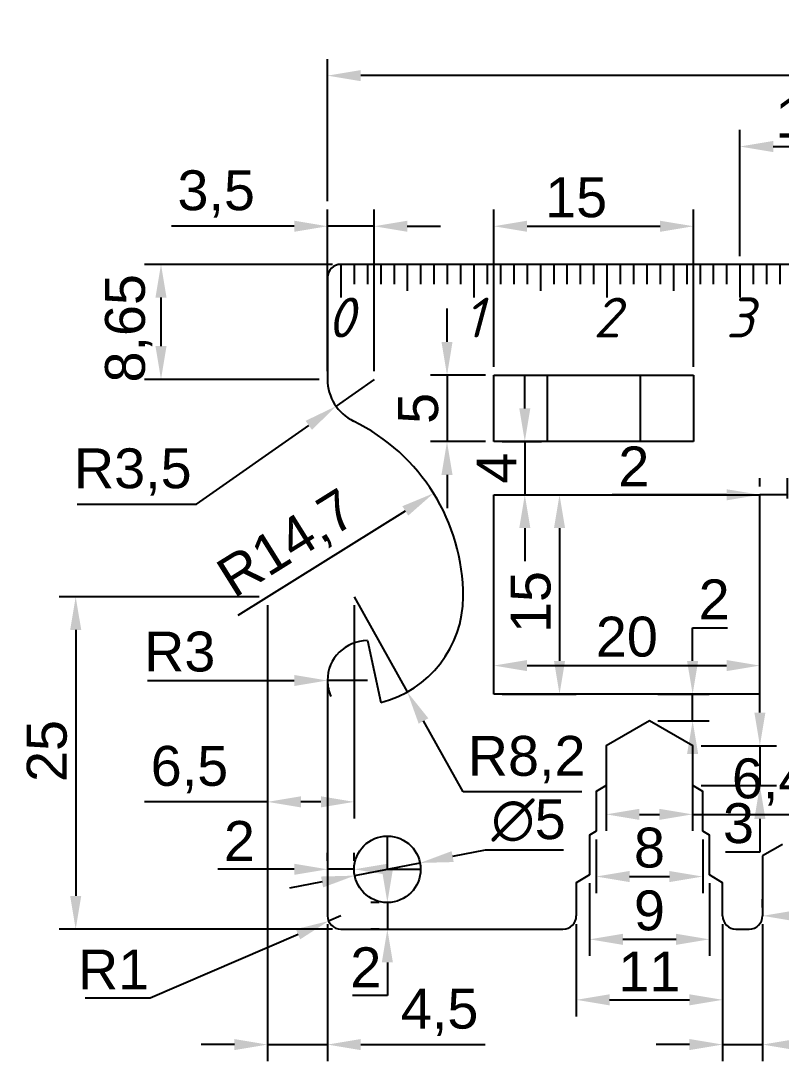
# Model space of a CAD drawing. Header units: millimetres. Extents: x -154 to 579, y -42 to 403.
# Drawn here: x 246.2 to 303.4, y 325.1 to 403.3 of the extents above; entities that cross this region are included whole.
import ezdxf
from ezdxf.enums import TextEntityAlignment as Align

# ---------------------------------------------------------------- set-up
doc = ezdxf.new("R2010")
doc.units = ezdxf.units.MM
doc.styles.add('GOST', font='ISOCPEUI.TTF')
doc.styles.get("Standard").update_dxf_attribs({"font": 'Arial.ttf'})
doc.dimstyles.new('Copy of ISO-25', dxfattribs={"dimtxt": 3, "dimasz": 2.5, "dimexe": 1.25, "dimexo": 0.625, "dimtad": 1, "dimtoh": 1, "dimtxsty": 'Standard', "dimcen": 2.5, "dimadec": 0, "dimazin": 0, "dimtfac": 1, "dimtmove": 0, "dimatfit": 3, "dimfxl": 1, "dimarcsym": 0})

# ---------------------------------------------------------------- blocks, each defined once
blk = doc.blocks.new('*D159')
at = {"color": 0, "lineweight": -2, "transparency": 16777216}
for p, q in [((281.785, 377.289), (281.785, 389.111)), ((296.785, 377.289), (296.785, 389.111)), ((284.285, 387.861), (294.285, 387.861))]:
    blk.add_line(p, q, dxfattribs=at)
at = {"color": 0, "transparency": 16777216}
for points in [[(284.285, 388.277), (284.285, 387.444), (281.785, 387.861)], [(294.285, 388.277), (294.285, 387.444), (296.785, 387.861)]]:
    blk.add_solid(points, dxfattribs=at)
at = {"layer": 'Defpoints', "color": 0, "transparency": 16777216}
for p in [(296.785, 387.861), (281.785, 376.664), (296.785, 376.664)]:
    blk.add_point(p, dxfattribs=at)
at = {"color": 0, "transparency": 16777216, "insert": (287.975, 390.017), "char_height": 3, "attachment_point": 5}
blk.add_mtext('15', dxfattribs=at)
blk = doc.blocks.new('*D160')
at = {"color": 0, "lineweight": -2, "transparency": 16777216}
for p, q in [((278.268, 379.164), (278.268, 381.664)), ((281.16, 376.664), (277.018, 376.664)), ((278.268, 376.664), (278.268, 371.664)), ((281.16, 371.664), (277.018, 371.664)), ((278.268, 369.164), (278.268, 366.664))]:
    blk.add_line(p, q, dxfattribs=at)
at = {"color": 0, "transparency": 16777216}
for points in [[(277.851, 379.164), (278.684, 379.164), (278.268, 376.664)], [(277.851, 369.164), (278.684, 369.164), (278.268, 371.664)]]:
    blk.add_solid(points, dxfattribs=at)
at = {"layer": 'Defpoints', "color": 0, "transparency": 16777216}
for p in [(281.785, 376.664), (278.268, 371.664), (281.785, 371.664)]:
    blk.add_point(p, dxfattribs=at)
at = {"color": 0, "transparency": 16777216, "insert": (276.117, 374.164), "char_height": 3, "attachment_point": 5, "rotation": 90}
blk.add_mtext('5', dxfattribs=at)
blk = doc.blocks.new('*D165')
at = {"color": 0, "lineweight": -2, "transparency": 16777216}
for p, q in [((301.985, 336.62), (301.985, 337.245)), ((327.985, 336.62), (327.985, 337.245)), ((304.485, 335.995), (325.485, 335.995))]:
    blk.add_line(p, q, dxfattribs=at)
at = {"color": 0, "transparency": 16777216}
for points in [[(304.485, 336.412), (304.485, 335.578), (301.985, 335.995)], [(325.485, 336.412), (325.485, 335.578), (327.985, 335.995)]]:
    blk.add_solid(points, dxfattribs=at)
at = {"layer": 'Defpoints', "color": 0, "transparency": 16777216}
for p in [(301.985, 335.995), (327.985, 335.995), (327.985, 335.995)]:
    blk.add_point(p, dxfattribs=at)
at = {"color": 0, "transparency": 16777216, "insert": (314.985, 338.152), "char_height": 3, "attachment_point": 5}
blk.add_mtext('26', dxfattribs=at)
blk = doc.blocks.new('*D166')
at = {"color": 0, "lineweight": -2, "transparency": 16777216}
for p, q in [((290.235, 346.662), (290.235, 342.377)), ((296.729, 346.662), (296.729, 342.377)), ((292.735, 343.627), (294.229, 343.627)), ((296.729, 343.627), (308.294, 343.627))]:
    blk.add_line(p, q, dxfattribs=at)
at = {"color": 0, "transparency": 16777216}
for points in [[(292.735, 344.044), (292.735, 343.21), (290.235, 343.627)], [(294.229, 344.044), (294.229, 343.21), (296.729, 343.627)]]:
    blk.add_solid(points, dxfattribs=at)
at = {"layer": 'Defpoints', "color": 0, "transparency": 16777216}
for p in [(290.235, 347.287), (296.729, 347.287), (296.729, 343.627)]:
    blk.add_point(p, dxfattribs=at)
at = {"color": 0, "transparency": 16777216, "insert": (303.761, 346.055), "char_height": 3, "attachment_point": 5}
blk.add_mtext('6,49', dxfattribs=at)
blk = doc.blocks.new('*D167')
at = {"color": 0, "lineweight": -2, "transparency": 16777216}
for p, q in [((289.485, 341.729), (289.485, 337.7)), ((297.485, 341.729), (297.485, 337.7)), ((291.985, 338.95), (294.985, 338.95))]:
    blk.add_line(p, q, dxfattribs=at)
at = {"color": 0, "transparency": 16777216}
for points in [[(291.985, 339.367), (291.985, 338.533), (289.485, 338.95)], [(294.985, 339.367), (294.985, 338.533), (297.485, 338.95)]]:
    blk.add_solid(points, dxfattribs=at)
at = {"layer": 'Defpoints', "color": 0, "transparency": 16777216}
for p in [(289.485, 342.354), (297.485, 342.354), (297.485, 338.95)]:
    blk.add_point(p, dxfattribs=at)
at = {"color": 0, "transparency": 16777216, "insert": (293.485, 341.107), "char_height": 3, "attachment_point": 5}
blk.add_mtext('8', dxfattribs=at)
blk = doc.blocks.new('*D168')
at = {"color": 0, "lineweight": -2, "transparency": 16777216}
for p, q in [((288.985, 338.441), (288.985, 332.977)), ((297.985, 338.441), (297.985, 332.977)), ((291.485, 334.227), (295.485, 334.227))]:
    blk.add_line(p, q, dxfattribs=at)
at = {"color": 0, "transparency": 16777216}
for points in [[(291.485, 334.644), (291.485, 333.81), (288.985, 334.227)], [(295.485, 334.644), (295.485, 333.81), (297.985, 334.227)]]:
    blk.add_solid(points, dxfattribs=at)
at = {"layer": 'Defpoints', "color": 0, "transparency": 16777216}
for p in [(288.985, 339.066), (297.985, 339.066), (297.985, 334.227)]:
    blk.add_point(p, dxfattribs=at)
at = {"color": 0, "transparency": 16777216, "insert": (293.485, 336.384), "char_height": 3, "attachment_point": 5}
blk.add_mtext('9', dxfattribs=at)
blk = doc.blocks.new('*D169')
at = {"color": 0, "lineweight": -2, "transparency": 16777216}
for p, q in [((287.985, 335.37), (287.985, 328.427)), ((298.985, 335.363), (298.985, 328.427)), ((290.485, 329.677), (296.485, 329.677))]:
    blk.add_line(p, q, dxfattribs=at)
at = {"color": 0, "transparency": 16777216}
for points in [[(290.485, 330.094), (290.485, 329.261), (287.985, 329.677)], [(296.485, 330.094), (296.485, 329.261), (298.985, 329.677)]]:
    blk.add_solid(points, dxfattribs=at)
at = {"layer": 'Defpoints', "color": 0, "transparency": 16777216}
for p in [(287.985, 335.995), (298.985, 335.988), (298.985, 329.677)]:
    blk.add_point(p, dxfattribs=at)
at = {"color": 0, "transparency": 16777216, "insert": (293.485, 331.808), "char_height": 3, "attachment_point": 5}
blk.add_mtext('11', dxfattribs=at)
blk = doc.blocks.new('*D170')
at = {"color": 0, "lineweight": -2, "transparency": 16777216}
for p, q in [((269.66, 384.995), (255.52, 384.995)), ((256.77, 382.495), (256.77, 378.842)), ((268.66, 376.342), (255.52, 376.342))]:
    blk.add_line(p, q, dxfattribs=at)
at = {"color": 0, "transparency": 16777216}
for points in [[(256.353, 382.495), (257.186, 382.495), (256.77, 384.995)], [(256.353, 378.842), (257.186, 378.842), (256.77, 376.342)]]:
    blk.add_solid(points, dxfattribs=at)
at = {"layer": 'Defpoints', "color": 0, "transparency": 16777216}
for p in [(270.285, 384.995), (256.77, 376.342), (269.285, 376.342)]:
    blk.add_point(p, dxfattribs=at)
at = {"color": 0, "transparency": 16777216, "insert": (254.342, 380.188), "char_height": 3, "attachment_point": 5, "rotation": 90}
blk.add_mtext('8,65', dxfattribs=at)
blk = doc.blocks.new('*D171')
at = {"color": 0, "lineweight": -2, "transparency": 16777216}
for p, q in [((272.785, 376.342), (269.924, 374.327)), ((259.45, 366.948), (267.88, 372.887)), ((250.47, 366.948), (259.45, 366.948))]:
    blk.add_line(p, q, dxfattribs=at)
at = {"color": 0, "transparency": 16777216}
blk.add_solid([(267.64, 373.227), (268.12, 372.546), (269.924, 374.327)], dxfattribs=at)
at = {"layer": 'Defpoints', "color": 0, "transparency": 16777216}
for p in [(272.785, 376.342), (269.924, 374.327)]:
    blk.add_point(p, dxfattribs=at)
at = {"color": 0, "transparency": 16777216, "insert": (254.648, 369.376), "char_height": 3, "attachment_point": 5}
blk.add_mtext('R3,5', dxfattribs=at)
blk = doc.blocks.new('*D172')
at = {"color": 0, "lineweight": -2, "transparency": 16777216}
for p, q in [((264.16, 359.995), (249.109, 359.995)), ((250.359, 357.495), (250.359, 337.495)), ((269.66, 334.995), (249.109, 334.995))]:
    blk.add_line(p, q, dxfattribs=at)
at = {"color": 0, "transparency": 16777216}
for points in [[(249.943, 357.495), (250.776, 357.495), (250.359, 359.995)], [(249.943, 337.495), (250.776, 337.495), (250.359, 334.995)]]:
    blk.add_solid(points, dxfattribs=at)
at = {"layer": 'Defpoints', "color": 0, "transparency": 16777216}
for p in [(264.785, 359.995), (250.359, 334.995), (270.285, 334.995)]:
    blk.add_point(p, dxfattribs=at)
at = {"color": 0, "transparency": 16777216, "insert": (248.203, 348.392), "char_height": 3, "attachment_point": 5, "rotation": 90}
blk.add_mtext('25', dxfattribs=at)
blk = doc.blocks.new('*D173')
at = {"color": 0, "lineweight": -2, "transparency": 16777216}
blk.add_line((262.575, 358.616), (275.136, 366.453), dxfattribs=at)
at = {"color": 0, "transparency": 16777216}
blk.add_solid([(274.915, 366.807), (275.356, 366.1), (277.257, 367.776)], dxfattribs=at)
at = {"layer": 'Defpoints', "color": 0, "transparency": 16777216}
for p in [(277.257, 367.776), (264.785, 359.995)]:
    blk.add_point(p, dxfattribs=at)
at = {"color": 0, "transparency": 16777216, "insert": (266.344, 363.829), "char_height": 3, "attachment_point": 5, "rotation": 31.96208}
blk.add_mtext('R14,7', dxfattribs=at)
blk = doc.blocks.new('*D174')
at = {"color": 0, "lineweight": -2, "transparency": 16777216}
for p, q in [((264.785, 359.37), (264.785, 343.317)), ((271.285, 359.37), (271.285, 343.317)), ((264.785, 344.567), (255.534, 344.567)), ((268.785, 344.567), (267.285, 344.567))]:
    blk.add_line(p, q, dxfattribs=at)
at = {"color": 0, "transparency": 16777216}
for points in [[(267.285, 344.984), (267.285, 344.15), (264.785, 344.567)], [(268.785, 344.984), (268.785, 344.15), (271.285, 344.567)]]:
    blk.add_solid(points, dxfattribs=at)
at = {"layer": 'Defpoints', "color": 0, "transparency": 16777216}
for p in [(264.785, 359.995), (271.285, 359.995), (264.785, 344.567)]:
    blk.add_point(p, dxfattribs=at)
at = {"color": 0, "transparency": 16777216, "insert": (258.91, 346.995), "char_height": 3, "attachment_point": 5}
blk.add_mtext('6,5', dxfattribs=at)
blk = doc.blocks.new('*D175')
at = {"color": 0, "lineweight": -2, "transparency": 16777216}
for p, q in [((271.285, 359.995), (275.282, 352.835)), ((279.476, 345.32), (276.5, 350.652)), ((288.404, 345.32), (279.476, 345.32))]:
    blk.add_line(p, q, dxfattribs=at)
at = {"color": 0, "transparency": 16777216}
blk.add_solid([(276.864, 350.855), (276.137, 350.449), (275.282, 352.835)], dxfattribs=at)
at = {"layer": 'Defpoints', "color": 0, "transparency": 16777216}
for p in [(271.285, 359.995), (275.282, 352.835)]:
    blk.add_point(p, dxfattribs=at)
at = {"color": 0, "transparency": 16777216, "insert": (284.252, 347.748), "char_height": 3, "attachment_point": 5}
blk.add_mtext('R8,2', dxfattribs=at)
blk = doc.blocks.new('*D176')
at = {"color": 0, "lineweight": -2, "transparency": 16777216}
for p, q in [((281.785, 353.289), (281.785, 356.067)), ((301.785, 353.289), (301.785, 356.067)), ((284.285, 354.817), (299.285, 354.817))]:
    blk.add_line(p, q, dxfattribs=at)
at = {"color": 0, "transparency": 16777216}
for points in [[(284.285, 355.233), (284.285, 354.4), (281.785, 354.817)], [(299.285, 355.233), (299.285, 354.4), (301.785, 354.817)]]:
    blk.add_solid(points, dxfattribs=at)
at = {"layer": 'Defpoints', "color": 0, "transparency": 16777216}
for p in [(301.785, 354.817), (281.785, 352.664), (301.785, 352.664)]:
    blk.add_point(p, dxfattribs=at)
at = {"color": 0, "transparency": 16777216, "insert": (291.785, 356.974), "char_height": 3, "attachment_point": 5}
blk.add_mtext('20', dxfattribs=at)
blk = doc.blocks.new('*D177')
at = {"color": 0, "lineweight": -2, "transparency": 16777216}
for p, q in [((282.41, 367.664), (287.975, 367.664)), ((286.725, 365.164), (286.725, 355.164)), ((282.41, 352.664), (287.975, 352.664))]:
    blk.add_line(p, q, dxfattribs=at)
at = {"color": 0, "transparency": 16777216}
for points in [[(286.309, 365.164), (287.142, 365.164), (286.725, 367.664)], [(286.309, 355.164), (287.142, 355.164), (286.725, 352.664)]]:
    blk.add_solid(points, dxfattribs=at)
at = {"layer": 'Defpoints', "color": 0, "transparency": 16777216}
for p in [(281.785, 367.664), (281.785, 352.664), (286.725, 352.664)]:
    blk.add_point(p, dxfattribs=at)
at = {"color": 0, "transparency": 16777216, "insert": (284.569, 359.598), "char_height": 3, "attachment_point": 5, "rotation": 90}
blk.add_mtext('15', dxfattribs=at)
blk = doc.blocks.new('*D178')
at = {"color": 0, "lineweight": -2, "transparency": 16777216}
for p, q in [((270.285, 335.995), (269.367, 335.6)), ((255.96, 329.83), (267.07, 334.611)), ((251.076, 329.83), (255.96, 329.83))]:
    blk.add_line(p, q, dxfattribs=at)
at = {"color": 0, "transparency": 16777216}
blk.add_solid([(266.905, 334.994), (267.235, 334.229), (269.367, 335.6)], dxfattribs=at)
at = {"layer": 'Defpoints', "color": 0, "transparency": 16777216}
for p in [(270.285, 335.995), (269.367, 335.6)]:
    blk.add_point(p, dxfattribs=at)
at = {"color": 0, "transparency": 16777216, "insert": (253.206, 331.961), "char_height": 3, "attachment_point": 5}
blk.add_mtext('R1', dxfattribs=at)
blk = doc.blocks.new('*D179')
at = {"color": 0, "lineweight": -2, "transparency": 16777216}
for p, q in [((264.785, 359.37), (264.785, 325.061)), ((269.285, 335.37), (269.285, 325.061)), ((262.285, 326.311), (259.785, 326.311)), ((264.785, 326.311), (269.285, 326.311)), ((271.785, 326.311), (281.14, 326.311))]:
    blk.add_line(p, q, dxfattribs=at)
at = {"color": 0, "transparency": 16777216}
for points in [[(262.285, 326.728), (262.285, 325.895), (264.785, 326.311)], [(271.785, 326.728), (271.785, 325.895), (269.285, 326.311)]]:
    blk.add_solid(points, dxfattribs=at)
at = {"layer": 'Defpoints', "color": 0, "transparency": 16777216}
for p in [(264.785, 359.995), (269.285, 335.995), (264.785, 326.311)]:
    blk.add_point(p, dxfattribs=at)
at = {"color": 0, "transparency": 16777216, "insert": (277.713, 328.733), "char_height": 3, "attachment_point": 5}
blk.add_mtext('4,5', dxfattribs=at)
blk = doc.blocks.new('*D180')
at = {"color": 0, "lineweight": -2, "transparency": 16777216}
for p, q in [((269.285, 340.12), (269.285, 340.745)), ((271.285, 340.12), (271.285, 340.745)), ((266.785, 339.495), (261.048, 339.495)), ((271.285, 339.495), (269.285, 339.495)), ((273.785, 339.495), (276.285, 339.495))]:
    blk.add_line(p, q, dxfattribs=at)
at = {"color": 0, "transparency": 16777216}
for points in [[(266.785, 339.912), (266.785, 339.078), (269.285, 339.495)], [(273.785, 339.912), (273.785, 339.078), (271.285, 339.495)]]:
    blk.add_solid(points, dxfattribs=at)
at = {"layer": 'Defpoints', "color": 0, "transparency": 16777216}
for p in [(269.285, 339.495), (269.285, 339.495), (271.285, 339.495)]:
    blk.add_point(p, dxfattribs=at)
at = {"color": 0, "transparency": 16777216, "insert": (262.667, 341.626), "char_height": 3, "attachment_point": 5}
blk.add_mtext('2', dxfattribs=at)
blk = doc.blocks.new('*D181')
at = {"color": 0, "lineweight": -2, "transparency": 16777216}
for p, q in [((273.785, 339.495), (273.785, 341.995)), ((273.16, 336.995), (272.535, 336.995)), ((273.785, 336.995), (273.785, 334.995)), ((273.16, 334.995), (272.535, 334.995)), ((273.785, 332.495), (273.785, 329.995)), ((273.785, 329.995), (271.173, 329.995))]:
    blk.add_line(p, q, dxfattribs=at)
at = {"color": 0, "transparency": 16777216}
for points in [[(273.368, 339.495), (274.202, 339.495), (273.785, 336.995)], [(273.368, 332.495), (274.202, 332.495), (273.785, 334.995)]]:
    blk.add_solid(points, dxfattribs=at)
at = {"layer": 'Defpoints', "color": 0, "transparency": 16777216}
for p in [(273.785, 336.995), (273.785, 334.995), (273.785, 334.995)]:
    blk.add_point(p, dxfattribs=at)
at = {"color": 0, "transparency": 16777216, "insert": (272.167, 332.126), "char_height": 3, "attachment_point": 5}
blk.add_mtext('2', dxfattribs=at)
blk = doc.blocks.new('*D182')
at = {"color": 0, "lineweight": -2, "transparency": 16777216}
for p, q in [((281.147, 340.926), (278.693, 340.449)), ((287.025, 340.926), (281.147, 340.926)), ((271.331, 339.018), (276.239, 339.972)), ((268.877, 338.541), (266.423, 338.064))]:
    blk.add_line(p, q, dxfattribs=at)
at = {"color": 0, "transparency": 16777216}
for points in [[(278.614, 340.858), (278.773, 340.04), (276.239, 339.972)], [(268.797, 338.95), (268.956, 338.132), (271.331, 339.018)]]:
    blk.add_solid(points, dxfattribs=at)
at = {"layer": 'Defpoints', "color": 0, "transparency": 16777216}
for p in [(276.239, 339.972), (271.331, 339.018)]:
    blk.add_point(p, dxfattribs=at)
at = {"color": 0, "transparency": 16777216, "insert": (284.399, 343.167), "char_height": 3, "attachment_point": 5}
blk.add_mtext('∅5', dxfattribs=at)
blk = doc.blocks.new('*D183')
at = {"color": 0, "lineweight": -2, "transparency": 16777216}
for p, q in [((255.757, 353.694), (261.22, 353.694)), ((261.22, 353.694), (266.785, 353.695)), ((272.285, 353.695), (269.285, 353.695))]:
    blk.add_line(p, q, dxfattribs=at)
blk.add_arc((272.285, 353.695), 3, 180, 203.87593, dxfattribs=at)
at = {"color": 0, "transparency": 16777216}
blk.add_solid([(266.785, 354.111), (266.785, 353.278), (269.285, 353.695)], dxfattribs=at)
at = {"layer": 'Defpoints', "color": 0, "transparency": 16777216}
for p in [(269.285, 353.695), (272.285, 353.695)]:
    blk.add_point(p, dxfattribs=at)
at = {"color": 0, "transparency": 16777216, "insert": (258.176, 355.852), "char_height": 3, "attachment_point": 5}
blk.add_mtext('R3', dxfattribs=at)
blk = doc.blocks.new('*D184')
at = {"color": 0, "lineweight": -2, "transparency": 16777216}
for p, q in [((269.285, 376.967), (269.285, 389.111)), ((272.785, 376.967), (272.785, 389.111)), ((266.785, 387.861), (257.553, 387.861)), ((272.785, 387.861), (269.285, 387.861)), ((275.285, 387.861), (277.785, 387.861))]:
    blk.add_line(p, q, dxfattribs=at)
at = {"color": 0, "transparency": 16777216}
for points in [[(266.785, 388.277), (266.785, 387.444), (269.285, 387.861)], [(275.285, 388.277), (275.285, 387.444), (272.785, 387.861)]]:
    blk.add_solid(points, dxfattribs=at)
at = {"layer": 'Defpoints', "color": 0, "transparency": 16777216}
for p in [(269.285, 387.861), (269.285, 376.342), (272.785, 376.342)]:
    blk.add_point(p, dxfattribs=at)
at = {"color": 0, "transparency": 16777216, "insert": (260.919, 390.289), "char_height": 3, "attachment_point": 5}
blk.add_mtext('3,5', dxfattribs=at)
blk = doc.blocks.new('*D185')
at = {"color": 0, "lineweight": -2, "transparency": 16777216}
for p, q in [((301.785, 351.287), (301.785, 353.787)), ((297.36, 348.787), (303.035, 348.787)), ((301.785, 348.787), (301.785, 345.787)), ((297.36, 345.787), (303.035, 345.787)), ((301.785, 343.287), (301.785, 340.787)), ((301.785, 340.787), (299.196, 340.787))]:
    blk.add_line(p, q, dxfattribs=at)
at = {"color": 0, "transparency": 16777216}
for points in [[(301.368, 351.287), (302.202, 351.287), (301.785, 348.787)], [(301.368, 343.287), (302.202, 343.287), (301.785, 345.787)]]:
    blk.add_solid(points, dxfattribs=at)
at = {"layer": 'Defpoints', "color": 0, "transparency": 16777216}
for p in [(296.735, 348.787), (296.735, 345.787), (301.785, 345.787)]:
    blk.add_point(p, dxfattribs=at)
at = {"color": 0, "transparency": 16777216, "insert": (300.178, 342.945), "char_height": 3, "attachment_point": 5}
blk.add_mtext('3', dxfattribs=at)
blk = doc.blocks.new('*D187')
at = {"color": 0, "lineweight": -2, "transparency": 16777216}
for p, q in [((269.285, 389.736), (269.285, 400.438)), ((349.285, 384.62), (349.285, 400.438)), ((346.785, 399.188), (271.785, 399.188))]:
    blk.add_line(p, q, dxfattribs=at)
at = {"color": 0, "transparency": 16777216}
for points in [[(271.785, 399.605), (271.785, 398.771), (269.285, 399.188)], [(346.785, 399.605), (346.785, 398.771), (349.285, 399.188)]]:
    blk.add_solid(points, dxfattribs=at)
at = {"layer": 'Defpoints', "color": 0, "transparency": 16777216}
for p in [(269.285, 399.188), (269.285, 389.111), (349.285, 383.995)]:
    blk.add_point(p, dxfattribs=at)
at = {"color": 0, "transparency": 16777216, "insert": (309.285, 401.345), "char_height": 3, "attachment_point": 5}
blk.add_mtext('80', dxfattribs=at)
blk = doc.blocks.new('*D188')
at = {"color": 0, "lineweight": -2, "transparency": 16777216}
for p, q in [((300.285, 385.62), (300.285, 395.108)), ((310.285, 385.62), (310.285, 395.108)), ((302.785, 393.858), (307.785, 393.858))]:
    blk.add_line(p, q, dxfattribs=at)
at = {"color": 0, "transparency": 16777216}
for points in [[(302.785, 394.275), (302.785, 393.441), (300.285, 393.858)], [(307.785, 394.275), (307.785, 393.441), (310.285, 393.858)]]:
    blk.add_solid(points, dxfattribs=at)
at = {"layer": 'Defpoints', "color": 0, "transparency": 16777216}
for p in [(310.285, 393.858), (300.285, 384.995), (310.285, 384.995)]:
    blk.add_point(p, dxfattribs=at)
at = {"color": 0, "transparency": 16777216, "insert": (305.285, 396.015), "char_height": 3, "attachment_point": 5}
blk.add_mtext('10', dxfattribs=at)
blk = doc.blocks.new('*D194')
at = {"color": 0, "lineweight": -2, "transparency": 16777216}
for p, q in [((284.115, 374.164), (284.115, 376.664)), ((282.41, 371.664), (285.365, 371.664)), ((284.115, 371.664), (284.115, 367.664)), ((282.41, 367.664), (285.365, 367.664)), ((284.115, 365.164), (284.115, 362.664))]:
    blk.add_line(p, q, dxfattribs=at)
at = {"color": 0, "transparency": 16777216}
for points in [[(283.699, 374.164), (284.532, 374.164), (284.115, 371.664)], [(283.699, 365.164), (284.532, 365.164), (284.115, 367.664)]]:
    blk.add_solid(points, dxfattribs=at)
at = {"layer": 'Defpoints', "color": 0, "transparency": 16777216}
for p in [(281.785, 371.664), (281.785, 367.664), (284.115, 367.664)]:
    blk.add_point(p, dxfattribs=at)
at = {"color": 0, "transparency": 16777216, "insert": (281.99, 369.664), "char_height": 3, "attachment_point": 5, "rotation": 90}
blk.add_mtext('4', dxfattribs=at)
blk = doc.blocks.new('*D195')
at = {"color": 0, "lineweight": -2, "transparency": 16777216}
for p, q in [((296.729, 355.164), (296.729, 357.664)), ((296.729, 357.664), (299.341, 357.664)), ((294.11, 352.664), (297.979, 352.664)), ((296.729, 350.664), (296.729, 352.664)), ((294.11, 350.664), (297.979, 350.664)), ((296.729, 348.164), (296.729, 345.664))]:
    blk.add_line(p, q, dxfattribs=at)
at = {"color": 0, "transparency": 16777216}
for points in [[(296.312, 355.164), (297.146, 355.164), (296.729, 352.664)], [(296.312, 348.164), (297.146, 348.164), (296.729, 350.664)]]:
    blk.add_solid(points, dxfattribs=at)
at = {"layer": 'Defpoints', "color": 0, "transparency": 16777216}
for p in [(293.485, 352.664), (296.729, 352.664), (293.485, 350.664)]:
    blk.add_point(p, dxfattribs=at)
at = {"color": 0, "transparency": 16777216, "insert": (298.347, 359.795), "char_height": 3, "attachment_point": 5}
blk.add_mtext('2', dxfattribs=at)
blk = doc.blocks.new('*D200')
at = {"color": 0, "lineweight": -2, "transparency": 16777216}
for p, q in [((298.985, 335.363), (298.985, 325.061)), ((301.985, 335.363), (301.985, 325.061)), ((296.485, 326.311), (293.985, 326.311)), ((298.985, 326.311), (301.985, 326.311)), ((304.485, 326.311), (310.2, 326.311))]:
    blk.add_line(p, q, dxfattribs=at)
at = {"color": 0, "transparency": 16777216}
for points in [[(296.485, 326.728), (296.485, 325.895), (298.985, 326.311)], [(304.485, 326.728), (304.485, 325.895), (301.985, 326.311)]]:
    blk.add_solid(points, dxfattribs=at)
at = {"layer": 'Defpoints', "color": 0, "transparency": 16777216}
for p in [(298.985, 335.988), (301.985, 335.988), (301.985, 326.311)]:
    blk.add_point(p, dxfattribs=at)
at = {"color": 0, "transparency": 16777216, "insert": (308.592, 328.469), "char_height": 3, "attachment_point": 5}
blk.add_mtext('3', dxfattribs=at)
blk = doc.blocks.new('*D206')
at = {"color": 0, "lineweight": -2, "transparency": 16777216}
for p, q in [((301.785, 368.289), (301.785, 368.914)), ((303.858, 367.396), (303.858, 368.914)), ((299.285, 367.664), (290.692, 367.664)), ((303.858, 367.664), (301.785, 367.664)), ((306.358, 367.664), (308.858, 367.664))]:
    blk.add_line(p, q, dxfattribs=at)
at = {"color": 0, "transparency": 16777216}
for points in [[(299.285, 368.08), (299.285, 367.247), (301.785, 367.664)], [(306.358, 368.08), (306.358, 367.247), (303.858, 367.664)]]:
    blk.add_solid(points, dxfattribs=at)
at = {"layer": 'Defpoints', "color": 0, "transparency": 16777216}
for p in [(301.785, 367.664), (303.858, 367.664), (303.858, 366.771)]:
    blk.add_point(p, dxfattribs=at)
at = {"color": 0, "transparency": 16777216, "insert": (292.31, 369.795), "char_height": 3, "attachment_point": 5}
blk.add_mtext('2', dxfattribs=at)

msp = doc.modelspace()

# ---------------------------------------------------------------- linework, layer by layer
for p, q in [((342.285, 384.995), (270.285, 384.995)), ((270.285, 384.995), (270.285, 383.495)), ((270.285, 384.995), (270.285, 382.495)), ((271.285, 384.995), (271.285, 383.495)), ((272.285, 384.995), (272.285, 383.495)), ((273.285, 384.995), (273.285, 383.495)), ((274.285, 384.995), (274.285, 383.495)), ((275.285, 384.995), (275.285, 383.495)), ((275.285, 384.995), (275.285, 382.995)), ((276.285, 384.995), (276.285, 383.495)), ((277.285, 384.995), (277.285, 383.495)), ((278.285, 384.995), (278.285, 383.495)), ((279.285, 384.995), (279.285, 383.495)), ((280.285, 384.995), (280.285, 383.495)), ((280.285, 384.995), (280.285, 382.495)), ((281.285, 384.995), (281.285, 383.495)), ((282.285, 384.995), (282.285, 383.495)), ((283.285, 384.995), (283.285, 383.495)), ((284.285, 384.995), (284.285, 383.495)), ((285.285, 384.995), (285.285, 383.495)), ((285.285, 384.995), (285.285, 382.995)), ((286.285, 384.995), (286.285, 383.495)), ((287.285, 384.995), (287.285, 383.495)), ((288.285, 384.995), (288.285, 383.495)), ((289.285, 384.995), (289.285, 383.495)), ((290.285, 384.995), (290.285, 383.495)), ((290.285, 384.995), (290.285, 382.495)), ((291.285, 384.995), (291.285, 383.495)), ((292.285, 384.995), (292.285, 383.495)), ((293.285, 384.995), (293.285, 383.495)), ((294.285, 384.995), (294.285, 383.495)), ((295.285, 384.995), (295.285, 383.495)), ((295.285, 384.995), (295.285, 382.995)), ((296.285, 384.995), (296.285, 383.495)), ((297.285, 384.995), (297.285, 383.495)), ((298.285, 384.995), (298.285, 383.495)), ((299.285, 384.995), (299.285, 383.495)), ((300.285, 384.995), (300.285, 383.495)), ((300.285, 384.995), (300.285, 382.495)), ((301.285, 384.995), (301.285, 383.495)), ((302.285, 384.995), (302.285, 383.495)), ((303.285, 384.995), (303.285, 383.495)), ((269.285, 383.995), (269.285, 376.342)), ((281.785, 376.664), (296.785, 376.664)), ((281.785, 371.664), (281.785, 376.664)), ((285.785, 376.664), (285.785, 371.664)), ((292.785, 376.664), (292.785, 371.664)), ((296.785, 376.664), (296.785, 371.664)), ((296.785, 371.664), (281.785, 371.664)), ((281.785, 367.664), (301.785, 367.664)), ((281.785, 352.664), (281.785, 367.664)), ((301.785, 352.664), (301.785, 367.664)), ((272.285, 356.695), (273.285, 352.042)), ((269.285, 353.695), (269.285, 335.995)), ((275.282, 352.835), (275.282, 352.835)), ((301.785, 352.664), (281.785, 352.664)), ((301.985, 340.495), (301.985, 335.995)), ((270.285, 334.995), (286.985, 334.995)), ((299.985, 334.995), (300.985, 334.995))]:
    msp.add_line(p, q)
for points in [[(296.735, 345.787), (296.735, 348.787), (293.485, 350.664), (290.235, 348.787), (290.235, 345.787)], [(290.235, 345.787), (289.485, 345.354), (289.485, 342.354)], [(297.485, 342.354), (297.485, 345.354), (296.735, 345.787)], [(289.485, 342.354), (288.985, 342.066), (288.985, 339.066)], [(297.985, 339.066), (297.985, 342.066), (297.485, 342.354)], [(303.485, 341.361), (301.985, 340.495)], [(288.985, 339.066), (287.985, 338.488), (287.985, 335.988)], [(298.985, 335.988), (298.985, 338.488), (297.985, 339.066)]]:
    msp.add_lwpolyline(points)
msp.add_circle((273.785, 339.495), 2.5)
for centre, radius, start, end in [((270.285, 383.995), 1, 90, 180), ((272.785, 376.342), 3.5, 180, 243.92416), ((264.785, 359.995), 14.7, 0, 63.92416), ((271.285, 359.995), 8.2, 284.11698, 0), ((272.285, 353.695), 3, 90, 180), ((270.285, 335.995), 1, 180, 270), ((286.985, 335.995), 1, 270, 0), ((299.985, 335.995), 1, 180, 270), ((300.985, 335.995), 1, 270, 0)]:
    msp.add_arc(centre, radius, start, end)

# ---------------------------------------------------------------- texts
at = {"style": 'GOST'}
for s, p in [('0', (270.285, 382.495)), ('1', (280.285, 382.495)), ('2', (290.285, 382.495)), ('3', (300.285, 382.495))]:
    msp.add_text(s, height=3, dxfattribs=at).set_placement(p, align=Align.TOP_CENTER)

# ---------------------------------------------------------------- dimensions: what is measured, and where the dimension line sits
for base, p1, p2, picture, middle in [((269.285, 399.188), (349.285, 383.995), (269.285, 389.111), '*D187', (309.285, 401.345)), ((310.285, 393.858), (300.285, 384.995), (310.285, 384.995), '*D188', (305.285, 396.015)), ((269.285, 387.861), (272.785, 376.342), (269.285, 376.342), '*D184', (260.919, 390.289)), ((301.785, 354.817), (281.785, 352.664), (301.785, 352.664), '*D176', (291.785, 356.974)), ((296.729, 343.627), (290.235, 347.287), (296.729, 347.287), '*D166', (303.761, 346.055)), ((269.285, 339.495), (271.285, 339.495), (269.285, 339.495), '*D180', (262.667, 341.626)), ((297.485, 338.95), (289.485, 342.354), (297.485, 342.354), '*D167', (293.485, 341.107)), ((327.985, 335.995), (301.985, 335.995), (327.985, 335.995), '*D165', (314.985, 338.152)), ((297.985, 334.227), (288.985, 339.066), (297.985, 339.066), '*D168', (293.485, 336.384)), ((298.985, 329.677), (287.985, 335.995), (298.985, 335.988), '*D169', (293.485, 331.808)), ((301.985, 326.311), (298.985, 335.988), (301.985, 335.988), '*D200', (308.592, 328.469))]:
    dim = msp.add_linear_dim(base=base, p1=p1, p2=p2, dimstyle='Copy of ISO-25')
    dim.commit()
    dim.dimension.update_dxf_attribs({"geometry": picture, "text_midpoint": middle})
for base, p1, p2, picture, middle in [((296.785, 387.861), (281.785, 376.664), (296.785, 376.664), '*D159', (287.975, 387.861)), ((264.785, 344.567), (271.285, 359.995), (264.785, 359.995), '*D174', (258.91, 344.567)), ((264.785, 326.311), (269.285, 335.995), (264.785, 359.995), '*D179', (277.713, 326.311))]:
    dim = msp.add_linear_dim(base=base, p1=p1, p2=p2, dimstyle='Copy of ISO-25')
    dim.commit()
    dim.dimension.update_dxf_attribs({"geometry": picture, "text_midpoint": middle, "dimtype": 160})
for base, p1, p2, picture, middle in [((256.77, 376.342), (270.285, 384.995), (269.285, 376.342), '*D170', (256.77, 380.188)), ((286.725, 352.664), (281.785, 367.664), (281.785, 352.664), '*D177', (286.725, 359.598)), ((250.359, 334.995), (264.785, 359.995), (270.285, 334.995), '*D172', (250.359, 348.392))]:
    dim = msp.add_linear_dim(base=base, p1=p1, p2=p2, angle=90, dimstyle='Copy of ISO-25')
    dim.commit()
    dim.dimension.update_dxf_attribs({"geometry": picture, "text_midpoint": middle, "dimtype": 160})
for base, p1, p2, picture, middle in [((278.268, 371.664), (281.785, 376.664), (281.785, 371.664), '*D160', (276.117, 374.164)), ((284.115, 367.664), (281.785, 371.664), (281.785, 367.664), '*D194', (281.99, 369.664)), ((296.729, 352.664), (293.485, 350.664), (293.485, 352.664), '*D195', (298.347, 359.795)), ((301.785, 345.787), (296.735, 348.787), (296.735, 345.787), '*D185', (300.178, 342.945)), ((273.785, 334.995), (273.785, 336.995), (273.785, 334.995), '*D181', (272.167, 332.126))]:
    dim = msp.add_linear_dim(base=base, p1=p1, p2=p2, angle=90, dimstyle='Copy of ISO-25')
    dim.commit()
    dim.dimension.update_dxf_attribs({"geometry": picture, "text_midpoint": middle})
for center, mpoint, picture, middle in [((272.785, 376.342), (269.924, 374.327), '*D171', (254.648, 366.948)), ((264.785, 359.995), (277.257, 367.776), '*D173', (267.629, 361.769)), ((270.285, 335.995), (269.367, 335.6), '*D178', (253.206, 329.83))]:
    dim = msp.add_radius_dim(center=center, mpoint=mpoint, dimstyle='Copy of ISO-25')
    dim.commit()
    dim.dimension.update_dxf_attribs({"geometry": picture, "text_midpoint": middle, "dimtype": 164})
dim = msp.add_linear_dim(base=(303.858, 367.664), p1=(301.785, 367.664), p2=(303.858, 366.771), text='2', dimstyle='Copy of ISO-25')
dim.commit()
dim.dimension.update_dxf_attribs({"geometry": '*D206', "text_midpoint": (292.31, 367.664), "dimtype": 160})
for center, mpoint, picture, middle in [((271.285, 359.995), (275.282, 352.835), '*D175', (284.252, 347.748)), ((272.285, 353.695), (269.285, 353.695), '*D183', (258.176, 355.852))]:
    dim = msp.add_radius_dim(center=center, mpoint=mpoint, dimstyle='Copy of ISO-25')
    dim.commit()
    dim.dimension.update_dxf_attribs({"geometry": picture, "text_midpoint": middle})
dim = msp.add_diameter_dim_2p(p1=(271.331, 339.018), p2=(276.239, 339.972), dimstyle='Copy of ISO-25')
dim.commit()
dim.dimension.update_dxf_attribs({"geometry": '*D182', "text_midpoint": (284.399, 343.167)})

doc.saveas('drawing.dxf')
